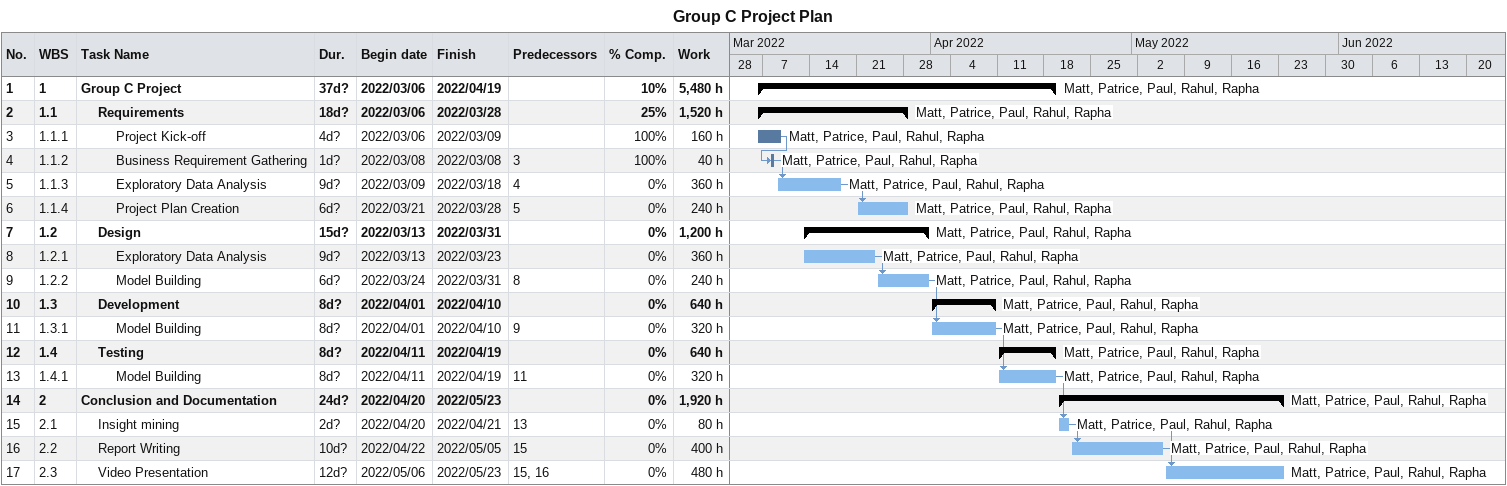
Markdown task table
Group C Project Plan

| ID | WBS | Task | Duration | Start | Finish | Predecessors | Resources | % complete | Work (h) |
|---|---|---|---|---|---|---|---|---|---|
| 1 | 1 | **Group C Project** | 37d? | 2022-03-06 | 2022-04-19 |  | Matt, Patrice, Paul, Rahul, Rapha | 10 | 5480 |
| 2 | 1.1 | **Requirements** | 18d? | 2022-03-06 | 2022-03-28 |  | Matt, Patrice, Paul, Rahul, Rapha | 25 | 1520 |
| 3 | 1.1.1 | Project Kick-off | 4d? | 2022-03-06 | 2022-03-09 |  | Matt, Patrice, Paul, Rahul, Rapha | 100 | 160 |
| 4 | 1.1.2 | Business Requirement Gathering | 1d? | 2022-03-08 | 2022-03-08 | 3 | Matt, Patrice, Paul, Rahul, Rapha | 100 | 40 |
| 5 | 1.1.3 | Exploratory Data Analysis | 9d? | 2022-03-09 | 2022-03-18 | 4 | Matt, Patrice, Paul, Rahul, Rapha | 0 | 360 |
| 6 | 1.1.4 | Project Plan Creation | 6d? | 2022-03-21 | 2022-03-28 | 5 | Matt, Patrice, Paul, Rahul, Rapha | 0 | 240 |
| 7 | 1.2 | **Design** | 15d? | 2022-03-13 | 2022-03-31 |  | Matt, Patrice, Paul, Rahul, Rapha | 0 | 1200 |
| 8 | 1.2.1 | Exploratory Data Analysis | 9d? | 2022-03-13 | 2022-03-23 |  | Matt, Patrice, Paul, Rahul, Rapha | 0 | 360 |
| 9 | 1.2.2 | Model Building | 6d? | 2022-03-24 | 2022-03-31 | 8 | Matt, Patrice, Paul, Rahul, Rapha | 0 | 240 |
| 10 | 1.3 | **Development** | 8d? | 2022-04-01 | 2022-04-10 |  | Matt, Patrice, Paul, Rahul, Rapha | 0 | 640 |
| 11 | 1.3.1 | Model Building | 8d? | 2022-04-01 | 2022-04-10 | 9 | Matt, Patrice, Paul, Rahul, Rapha | 0 | 320 |
| 12 | 1.4 | **Testing** | 8d? | 2022-04-11 | 2022-04-19 |  | Matt, Patrice, Paul, Rahul, Rapha | 0 | 640 |
| 13 | 1.4.1 | Model Building | 8d? | 2022-04-11 | 2022-04-19 | 11 | Matt, Patrice, Paul, Rahul, Rapha | 0 | 320 |
| 14 | 2 | **Conclusion and Documentation** | 24d? | 2022-04-20 | 2022-05-23 |  | Matt, Patrice, Paul, Rahul, Rapha | 0 | 1920 |
| 15 | 2.1 | Insight mining | 2d? | 2022-04-20 | 2022-04-21 | 13 | Matt, Patrice, Paul, Rahul, Rapha | 0 | 80 |
| 16 | 2.2 | Report Writing | 10d? | 2022-04-22 | 2022-05-05 | 15 | Matt, Patrice, Paul, Rahul, Rapha | 0 | 400 |
| 17 | 2.3 | Video Presentation | 12d? | 2022-05-06 | 2022-05-23 | 15, 16 | Matt, Patrice, Paul, Rahul, Rapha | 0 | 480 |
